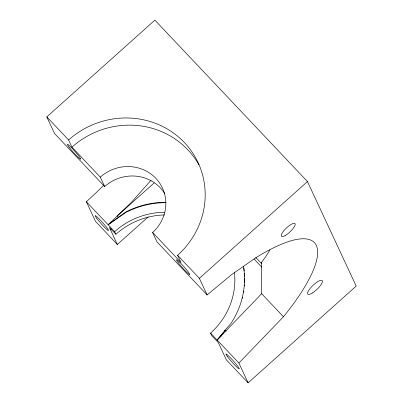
<?xml version="1.0" encoding="UTF-8"?>
<svg xmlns="http://www.w3.org/2000/svg" width="403" height="403" viewBox="0 0 403 403"><rect width="100%" height="100%" fill="white"/><g stroke="black" fill="none" stroke-linecap="round" stroke-linejoin="round"><path stroke-width="0.6" d="M224.31 331.74L225.151 330.097L230.949 323.413A82.761 78.973 -25 0 0 243.432 266.232M164.852 193.742A39.726 37.907 -25 0 0 104.679 186.549L54.546 133.514L46.808 116.915L154.878 20.15L307.454 181.562L356.192 286.085L248.122 382.85L238.888 363.043L283.455 316.758L261.658 293.701L261.391 262.539L265.386 257.139A125.796 35.857 -43.4 0 0 269.965 249.855M223.524 332.646L217.121 340.051L210.568 333.1A72.827 69.497 -25 0 0 234.475 272.655M151.034 180.252L131.756 201.968L108.14 224.758L86.343 201.702A125.796 35.857 -43.4 0 0 103.944 185.042M217.121 340.051L261.658 293.701M221.262 335.991L217.64 339.437L225.151 330.097L226.244 331.251M154.127 182.942L117.258 215.958L118.532 217.514L108.77 224.264L125.681 212.043A82.761 78.973 -25 0 1 166.091 202.296M86.343 201.702L95.546 221.438L117.344 244.495L148.228 216.844M283.455 316.758A125.796 35.857 -43.4 0 0 255.92 257.708L231.821 274.458L207.127 294.925L199.384 278.327L307.454 181.562M118.532 217.514L125.872 212.457A82.761 78.973 -25 0 1 165.678 202.709M108.14 224.758L114.659 231.639L115.893 234.279A72.827 69.497 -25 0 1 164.51 214.93M255.739 257.436L261.769 263.819M254.021 258.922L261.789 267.139M46.808 116.915L68.606 139.972L71.951 147.15L100.287 177.129L104.679 186.549M68.606 139.972A82.761 78.973 -25 0 1 184.498 142.642A82.761 78.973 -25 0 1 177.587 255.27L199.384 278.327M100.287 177.129A39.726 37.907 -25 0 1 155.916 178.408A39.726 37.907 -25 0 1 152.601 232.471L180.937 262.444L177.587 255.27M207.127 294.925L156.994 241.891L152.601 232.471M217.091 339.981L238.888 363.043M115.893 234.279L109.354 227.357L117.344 244.495M248.122 382.85L226.33 359.793L218.335 342.656L211.797 335.739L210.568 333.1M261.391 262.539L261.799 263.406M114.659 231.639A72.827 69.497 -25 0 1 164.495 212.27M243.825 267.879A82.761 78.973 -25 0 1 244.238 271.007M244.475 273.526A82.761 78.973 -25 0 1 244.656 276.69M244.707 278.589A82.761 78.973 -25 0 1 244.656 282.377M244.525 284.861A82.761 78.973 -25 0 1 244.43 286.08M243.86 290.966A82.761 78.973 -25 0 1 243.669 292.19M242.707 297.066A82.761 78.973 -25 0 1 242.415 298.275M110.442 229.695A82.761 78.973 -25 0 1 111.354 228.884M71.951 147.15A82.761 78.973 -25 0 1 198.971 164.973M69.074 147.135A9.929 0.897 48.2 0 0 80.398 159.114A9.929 0.897 48.2 0 0 72.852 149.085A9.929 0.897 48.2 0 0 69.074 147.135M285.808 235.191A9.269 2.64 -43.4 0 0 295.107 223.776A9.269 2.64 -43.4 0 0 283.777 230.838A9.269 2.64 -43.4 0 0 285.808 235.191M96.791 218.416A9.929 0.897 48.2 0 0 108.115 230.4A9.929 0.897 48.2 0 0 100.569 220.37A9.929 0.897 48.2 0 0 96.791 218.416M227.574 356.771A9.929 0.897 48.2 0 0 238.898 368.755A9.929 0.897 48.2 0 0 231.352 358.725A9.929 0.897 48.2 0 0 227.574 356.771M178.096 262.509A9.929 0.897 48.2 0 0 189.42 274.493A9.929 0.897 48.2 0 0 181.874 264.464A9.929 0.897 48.2 0 0 178.096 262.509M312.411 292.986A9.929 2.831 -43.4 0 0 322.375 280.755A9.929 2.831 -43.4 0 0 310.234 288.321A9.929 2.831 -43.4 0 0 312.411 292.986"/></g></svg>
